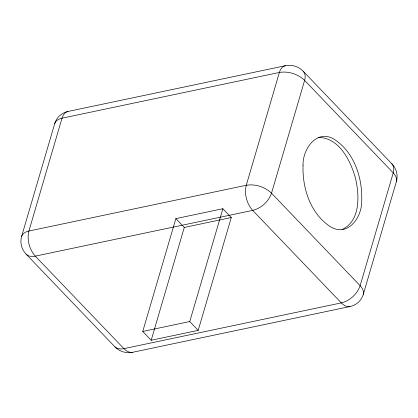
<?xml version="1.0" encoding="UTF-8"?>
<svg xmlns="http://www.w3.org/2000/svg" width="418" height="418" viewBox="0 0 418 418"><rect width="100%" height="100%" fill="white"/><g stroke="black" fill="none" stroke-linecap="round" stroke-linejoin="round"><path stroke-width="0.63" d="M363.284 294.387C364.188 291.163 362.301 287.95 360.128 285.698L271.517 193.194C264.981 186.877 255.262 183.763 246.28 185.273L28.899 231.029C25.879 231.64 22.562 233.275 21.605 236.436A18.742 17.958 29.9 0 0 26.135 254.196L114.751 346.694A18.742 17.958 29.9 0 0 132.595 352.296L349.97 306.546A18.742 17.958 29.9 0 0 363.284 294.387L396.395 181.564C397.299 178.334 395.412 175.121 393.239 172.869L304.628 80.371C298.086 74.054 288.373 70.94 279.391 72.45L62.01 118.2C58.99 118.816 55.672 120.447 54.716 123.613L21.605 236.436M142.747 331.448L175.858 218.619L222.862 208.728L231.3 217.538L198.189 330.366L151.191 340.257L142.747 331.448L189.751 321.557L198.189 330.366M151.191 340.257L184.296 227.429L175.858 218.619M189.751 321.557L222.862 208.728M342.175 229.498C360.703 220.782 359.459 194.955 355.462 178.172C350.624 160.883 339.406 137.856 318.662 137.391M114.981 346.924C117.353 349.135 120.906 349.291 123.921 348.643L341.302 302.888C349.856 300.772 357.317 294.073 360.128 285.698L393.239 172.869C394.148 169.875 394.148 166.197 391.865 163.804L303.254 71.306A18.742 17.958 29.9 0 0 285.405 65.704L68.029 111.454C64.816 112.139 62.846 115.232 62.01 118.2L28.899 231.029C26.731 239.728 29.375 249.478 35.311 256.14L123.921 348.643C126.116 350.948 129.277 352.959 132.595 352.296M285.405 65.704C282.192 66.384 280.227 69.482 279.391 72.45L246.28 185.273C244.107 193.978 246.751 203.728 252.691 210.39L341.302 302.888C343.497 305.197 346.653 307.204 349.97 306.546M184.296 227.429L231.3 217.538M26.135 254.196C28.481 256.615 32.196 256.819 35.311 256.14L252.691 210.39C261.24 208.268 268.706 201.575 271.517 193.194L304.628 80.371C305.537 77.377 305.537 73.699 303.254 71.306M54.716 123.613A18.742 17.958 29.9 0 1 68.029 111.454M391.865 163.804A18.742 17.958 29.9 0 1 396.395 181.564M303.05 165.596C302.251 188.053 310.339 213.07 329.577 226.164C347.468 238.208 362.411 217.125 361.706 200.468C362.505 178.011 354.417 152.993 335.173 139.899C317.288 127.856 302.345 148.939 303.05 165.596"/></g></svg>
